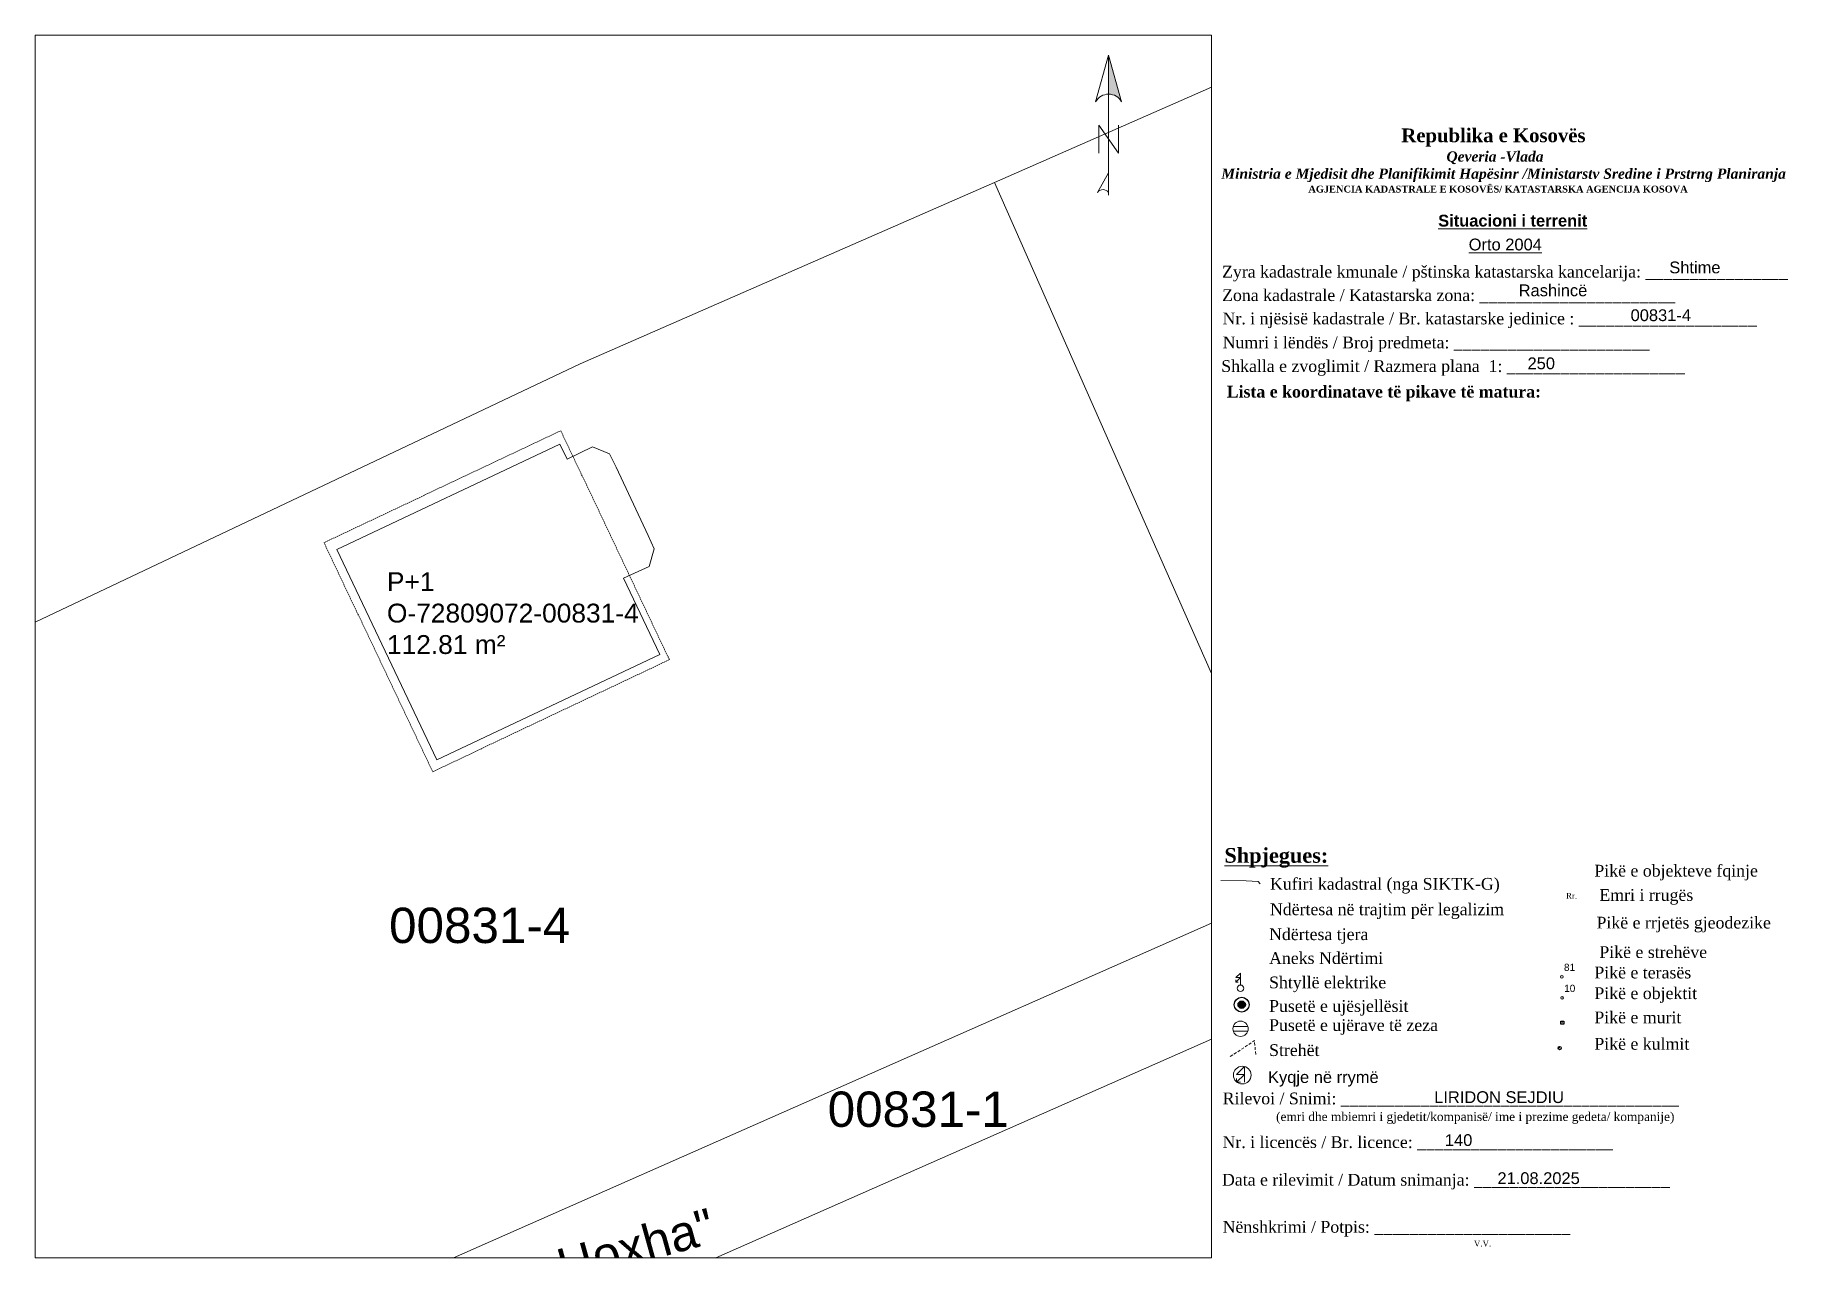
# Paper-space layout 'situacioni' of a CAD drawing. Header units: metres, sheet in millimetres. Extents: x 1 to 298, y 1 to 208.
# The model-space entities are those that its viewports show. They can reach past a viewport. Long polylines and large blocks are cut down to what shows.
import ezdxf

# ---------------------------------------------------------------- set-up
doc = ezdxf.new("R2010")
doc.units = ezdxf.units.M
doc.linetypes.add('DASHED', pattern=[0.75, 0.5, -0.25])
doc.layers.get('0').update_dxf_attribs({"lineweight": 0})
for name, color, linetype, lineweight in [('etazha', 7, 'Continuous', 0), ('Etazha 0 pikat', 1, 'Continuous', 0), ('Etazha 0 terasa', 6, 'Continuous', 0), ('kati 0', 1, 'Continuous', 0), ('Korniza e jashtme', 7, 'Continuous', 0), ('kyqje ujselles', 5, 'Continuous', 0), ('kyqje-rryme', 1, 'Continuous', 0), ('Parcela kadastrale', 7, 'Continuous', 0), ('Puset fekali', 30, 'Continuous', 0), ('Shtyll elektrike', 7, 'Continuous', 0), ('streha', 233, 'Continuous', 0)]:
    doc.layers.add(name, color=color, linetype=linetype, lineweight=lineweight)
doc.styles.get("Standard").update_dxf_attribs({"font": 'arial.ttf'})

# ---------------------------------------------------------------- blocks, each defined once
blk = doc.blocks.new('*U42')
at = {"linetype": 'ByBlock', "lineweight": -2}
blk.add_hatch(color=0, dxfattribs=at).paths.add_polyline_path([(0, 562), (0, 301, -0.269143), (87, 250)])
at = {"color": 0, "linetype": 'ByBlock', "lineweight": -2}
for points in [[(87, 250, 0.580323), (-87, 250), (0, 562), (87, 250), (0, 562), (0, 300)], [(0, -356, 0.5), (-75, -356), (0, -225)]]:
    blk.add_lwpolyline(points, format="xyb", dxfattribs=at)
for points in [[(0, -375), (0, 562)], [(-66, -94), (-66, 94), (66, -94), (66, 94)]]:
    blk.add_lwpolyline(points, dxfattribs=at)
blk = doc.blocks.new('*X5')
for p, q in [((69.5, 22.78), (70, 22.78)), ((69.5, 22.75), (70, 22.75)), ((69.5, 22.72), (70, 22.72)), ((69.51, 22.81), (69.99, 22.81)), ((69.51, 22.69), (69.99, 22.69)), ((69.52, 22.84), (69.98, 22.84)), ((69.52, 22.66), (69.98, 22.66)), ((69.53, 22.88), (69.97, 22.88)), ((69.53, 22.62), (69.97, 22.62)), ((69.55, 22.91), (69.95, 22.91)), ((69.58, 22.94), (69.92, 22.94)), ((69.63, 22.97), (69.87, 22.97)), ((69.55, 22.59), (69.95, 22.59)), ((69.58, 22.56), (69.92, 22.56)), ((69.63, 22.53), (69.87, 22.53))]:
    blk.add_line(p, q)
blk = doc.blocks.new('Drill Hole')
at = {"color": 0, "linetype": 'ByBlock', "lineweight": -2}
for radius in [0.05, 0.025]:
    blk.add_circle((0, 0), radius, dxfattribs=at)
at = {"color": 0, "linetype": 'ByBlock', "lineweight": -2, "xscale": 0.1000000000000227, "yscale": 0.1000000000000227, "zscale": 0.1000000000000227}
blk.add_blockref('*X5', (-6.975, -2.275), dxfattribs=at)
blk = doc.blocks.new('Settling Basin - PK ujrat e zeza')
at = {"color": 21, "lineweight": 0, "flags": 128}
for points in [[(-0.95, 0.27), (0.96, 0.27)], [(-0.95, -0.33), (0.96, -0.33)]]:
    blk.add_lwpolyline(points, dxfattribs=at)
at = {"color": 21, "lineweight": 0}
blk.add_circle((0, 0), 1, dxfattribs=at)
blk = doc.blocks.new('Puset_Kan_Atmosferik')
blk.add_blockref('Settling Basin - PK ujrat e zeza', (0, 0))
blk = doc.blocks.new('Pole electricity_ Shtyllë Elekrike Druri - tension i lartë')
at = {"color": 1, "linetype": 'ByBlock', "lineweight": 0, "flags": 128}
for points in [[(0, 0.5), (0, 2.35), (-0.7, 1.65), (0, 1.65), (-0.7, 0.95)], [(-0.35, 0.95), (-0.7, 0.95), (-0.7, 1.3)]]:
    blk.add_lwpolyline(points, dxfattribs=at)
at = {"color": 1, "linetype": 'ByBlock', "lineweight": 0}
blk.add_circle((0, 0), 0.5, dxfattribs=at)
blk = doc.blocks.new('Shtylle_Elekrike_Druri')
at = {"color": 1, "lineweight": 0}
blk.add_blockref('Pole electricity_ Shtyllë Elekrike Druri - tension i lartë', (0, 0), dxfattribs=at)
blk = doc.blocks.new('*U50')
at = {"color": 0, "linetype": 'ByBlock', "lineweight": -2, "transparency": 16777216}
blk.add_line((0, 0), (0, 0), dxfattribs=at)
blk.add_circle((0, 0), 0.5, dxfattribs=at)
blk = doc.blocks.new('*U51', base_point=(344.98, 90.05, 619.9))
at = {"layer": 'Etazha 0 terasa', "linetype": 'ByBlock', "insert": (345.34, 91.04), "char_height": 1.217, "attachment_point": 7}
blk.add_mtext('81', dxfattribs=at)
blk = doc.blocks.new('*U52', base_point=(344.98, 90.05, 619.9))
at = {"layer": 'Etazha 0 terasa', "linetype": 'ByBlock', "lineweight": -2}
blk.add_blockref('*U51', (344.98, 90.05, 619.9), dxfattribs=at)
blk = doc.blocks.new('*U53', base_point=(344.98, 90.05, 619.9))
at = {"layer": 'Etazha 0 terasa', "linetype": 'ByBlock', "lineweight": -2}
blk.add_blockref('*U52', (344.98, 90.05, 619.9), dxfattribs=at)
at = {"layer": 'Etazha 0 terasa', "linetype": 'ByBlock', "lineweight": -2, "xscale": 0.4424959465003713, "yscale": 0.4424959465003713, "zscale": 0.4424959465003713}
blk.add_blockref('*U50', (344.98, 90.05, 619.9), dxfattribs=at)
blk = doc.blocks.new('*U54', base_point=(342.04, 86.06, 620.6))
at = {"layer": 'Etazha 0 pikat', "linetype": 'ByBlock', "insert": (342.4, 87.06), "char_height": 1.217, "attachment_point": 7}
blk.add_mtext('10', dxfattribs=at)
blk = doc.blocks.new('*U55', base_point=(342.04, 86.06, 620.6))
at = {"layer": 'Etazha 0 pikat', "linetype": 'ByBlock', "lineweight": -2}
blk.add_blockref('*U54', (342.04, 86.06, 620.6), dxfattribs=at)
blk = doc.blocks.new('*U56', base_point=(342.04, 86.06, 620.6))
at = {"layer": 'Etazha 0 pikat', "linetype": 'ByBlock', "lineweight": -2}
blk.add_blockref('*U55', (342.04, 86.06, 620.6), dxfattribs=at)
at = {"layer": 'Etazha 0 pikat', "linetype": 'ByBlock', "lineweight": -2, "xscale": 0.4424959465003713, "yscale": 0.4424959465003713, "zscale": 0.4424959465003713}
blk.add_blockref('*U50', (342.04, 86.06, 620.6), dxfattribs=at)
blk = doc.blocks.new('*U57')
at = {"color": 0, "linetype": 'ByBlock', "lineweight": -2, "transparency": 16777216}
blk.add_line((0, 0), (0, 0.5), dxfattribs=at)
blk.add_lwpolyline([(-0.5, -0.5), (-0.5, 0.5), (0.5, 0.5), (0.5, -0.5)], close=True, dxfattribs=at)
blk = doc.blocks.new('*U58')
at = {"color": 0, "linetype": 'ByBlock', "lineweight": -2, "transparency": 16777216}
blk.add_line((0, 0), (0, 0.5), dxfattribs=at)
blk.add_circle((0, 0), 0.5, dxfattribs=at)
blk = doc.blocks.new('kkyqje-rryme')
at = {"color": 1, "linetype": 'ByBlock', "lineweight": 0, "flags": 128}
for points in [[(0.036, -0.117), (0.036, 0.14), (-0.093, 0.011), (0.036, 0.011), (-0.093, -0.118)], [(-0.029, -0.118), (-0.093, -0.118), (-0.093, -0.053)]]:
    blk.add_lwpolyline(points, dxfattribs=at)
at = {"color": 1, "linetype": 'ByBlock', "lineweight": 0}
blk.add_circle((0, 0), 0.145, dxfattribs=at)
blk = doc.blocks.new('*U62', base_point=(330.34, 61.08, 601.69))
at = {"layer": 'kyqje-rryme', "linetype": 'ByBlock', "lineweight": -2, "xscale": 10.36363566774858, "yscale": 10.36363566774858, "zscale": 10.36363566774858}
blk.add_blockref('kkyqje-rryme', (330.34, 61.08, 601.69), dxfattribs=at)

msp = doc.modelspace()

# ---------------------------------------------------------------- linework, layer by layer
at = {"layer": 'kati 0', "elevation": 598.429, "flags": 128}
msp.add_lwpolyline([(7507920.136, 4699794.248), (7507921.675, 4699791.008), (7507912.212, 4699786.538), (7507907.971, 4699795.466), (7507917.434, 4699799.936), (7507917.736, 4699799.301), (7507918.823, 4699799.828), (7507919.544, 4699799.53), (7507919.815, 4699798.965), (7507919.815, 4699798.965), (7507921.174, 4699796.065), (7507921.441, 4699795.498), (7507921.216, 4699794.751)], close=True, dxfattribs=at)
at = {"layer": 'Parcela kadastrale', "flags": 128}
for points in [[(7507935.88, 4699811.044), (7507960.566, 4699821.852), (7507989.299, 4699833.178), (7507993.506, 4699823.006), (7507997.01, 4699814.533), (7508000.871, 4699804.211), (7507949.008, 4699781.351), (7507935.88, 4699811.044)], [(7508035.585, 4699819.656), (7508037.308, 4699815.491), (7508002.934, 4699800.206), (7507950.783, 4699777.203), (7507899.563, 4699754.609), (7507845.304, 4699730.712), (7507843.16, 4699734.659), (7507897.593, 4699758.648), (7507949.008, 4699781.351), (7508000.871, 4699804.211), (7508018.09, 4699811.869), (7508035.585, 4699819.656)], [(7507883.224, 4699786.727), (7507918.293, 4699803.344), (7507935.88, 4699811.044), (7507949.008, 4699781.351), (7507897.593, 4699758.648), (7507883.224, 4699786.727)]]:
    msp.add_lwpolyline(points, dxfattribs=at)
at = {"layer": 'streha', "linetype": 'DASHED', "ltscale": 2, "elevation": 602.788, "flags": 128}
msp.add_lwpolyline([(7507922.08, 4699790.795), (7507917.471, 4699800.508), (7507907.421, 4699795.761), (7507912.038, 4699786.041)], close=True, dxfattribs=at)

# ---------------------------------------------------------------- texts
at = {"layer": 'etazha'}
msp.add_text('Rr. "Maliq Hoxha" ', height=1.5, rotation=15.56733, dxfattribs=at).set_placement((7507908.23, 4699761.678))
at = {"layer": 'Parcela kadastrale'}
for s, p in [('00831-4', (7507910.183, 4699778.772)), ('00831-1', (7507928.8, 4699770.972))]:
    msp.add_text(s, height=1.5, dxfattribs=at).set_placement(p)
at = {"layer": 'Parcela kadastrale', "insert": (7507910.092, 4699794.504, 598.429), "char_height": 0.8, "width": 10.80781, "attachment_point": 1}
msp.add_mtext('P+1  \\PO-72809072-00831-4\\P112.81 m²', dxfattribs=at)

psp = doc.layouts.new('situacioni')

# ---------------------------------------------------------------- linework, layer by layer
at = {"layer": 'Parcela kadastrale', "flags": 128}
psp.add_lwpolyline([(201.88, 64.64), (206.18, 64.58), (208.18, 64.49), (208.56, 64.06)], dxfattribs=at)
at = {"layer": 'streha', "linetype": 'DASHED', "flags": 128}
psp.add_lwpolyline([(203.46, 34.77), (206.07, 36.46), (207.56, 37.46), (207.8, 34.93)], dxfattribs=at)

# ---------------------------------------------------------------- block references
at = {"xscale": 0.0254, "yscale": 0.0254, "zscale": 0.0254}
psp.add_blockref('*U42', (182.81, 190.45), dxfattribs=at)
at = {"color": 25, "linetype": 'ByBlock', "lineweight": -2, "xscale": 0.5349036802561624, "yscale": 0.5349036802561624, "zscale": 0.5349036802561624}
psp.add_blockref('*U57', (259.85, 40.52, 383.3), dxfattribs=at)
at = {"color": 97, "linetype": 'ByBlock', "lineweight": -2, "xscale": 0.5465772699824809, "yscale": 0.5465772699824809, "zscale": 0.5465772699824809}
psp.add_blockref('*U58', (259.38, 36.19, 397.83), dxfattribs=at)
at = {"layer": 'Etazha 0 pikat'}
psp.add_blockref('*U56', (259.79, 44.71, 620.6), dxfattribs=at)
at = {"layer": 'Etazha 0 terasa'}
psp.add_blockref('*U53', (259.76, 48.28, 619.9), dxfattribs=at)
at = {"layer": 'kyqje ujselles', "color": 0, "linetype": 'ByBlock', "lineweight": -2, "xscale": 24.999995000001, "yscale": 24.999995000001, "zscale": 24.999995000001}
psp.add_blockref('Drill Hole', (205.4, 43.56, 619.52), dxfattribs=at)
at = {"layer": 'kyqje-rryme'}
psp.add_blockref('*U62', (205.5, 31.61, 601.69), dxfattribs=at)
at = {"layer": 'Puset fekali', "color": 0, "linetype": 'ByBlock', "lineweight": -2, "xscale": 1.298461642721147, "yscale": 1.298461642721147, "zscale": 1.298461642721147}
psp.add_blockref('Puset_Kan_Atmosferik', (205.2, 39.48, 459.81), dxfattribs=at)
at = {"layer": 'Shtyll elektrike', "color": 0, "linetype": 'ByBlock', "lineweight": -2, "xscale": 1.102172484047922, "yscale": 1.102172484047922, "zscale": 1.102172484047922}
psp.add_blockref('Shtylle_Elekrike_Druri', (205.2, 46.34, 326.06), dxfattribs=at)

# ---------------------------------------------------------------- texts
for s, p in [('%%UOrto 2004', (243.94, 171.57)), ('Shtime', (278, 167.68)), ('Rashincë', (252.43, 163.79)), ('00831-4', (271.43, 159.57)), ('250', (253.93, 151.4)), ('Kyqje në rrymë', (209.87, 30.27)), ('LIRIDON SEJDIU', (238.08, 26.87)), ('140  ', (239.9, 19.58)), ('21.08.2025', (248.82, 13.12))]:
    psp.add_text(s, height=2).set_placement(p)
at = {"attachment_point": 1}
for s, insert, char_height, width in [('\\pi79.656;{\\fBook Antiqua|b1|i0|c0|p18;\\H1.3333x;Republika e Kosovës\\fTimes New Roman|b1|i0|c0|p18;\\P\\pi87.312;\\fBook Antiqua|b1|i1|c0|p18;\\H0.75x;Qeveria -Vlada\\P\\pi49.083;\\fTimes New Roman|b1|i1|c0|p18;Ministria e Mjedisit dhe Planifikimit Hapësinr /Ministarstv Sredine i Prstrng Planiranja\\P\\pi63.875;\\fBook Antiqua|b1|i0|c0|p18;\\H0.66668x;AGJENCIA KADASTRALE E KOSOVËS/ KATASTARSKA AGENCIJA KOSOVA}', (152.85, 192.26), 1.74651, 191.8237), ('{\\fArial|b1|i0|c0|p34;\\LSituacioni i terrenit }', (238.76, 177.62), 2, 26.5502), ('{\\fTimes New Roman|b0|i0|c0|p18; Zyra kadastrale kmunale / pštinska katastarska kancelarija: ________________}', (201.31, 168.96), 2, 114.6874), ('{\\fTimes New Roman|b0|i0|c0|p18; Zona kadastrale / Katastarska zona: ______________________}', (201.32, 164.98), 2, 83.344), ('{\\fTimes New Roman|b0|i0|c0|p18;Nr. i njësisë kadastrale / Br. katastarske jedinice : ____________________}', (202.15, 161.02), 2, 98.5379), ('{\\fTimes New Roman|b0|i0|c0|p18; Numri i lëndës / Broj predmeta: ______________________}', (201.4, 156.95), 2, 83.344), ('{\\fTimes New Roman|b0|i0|c0|p18; Shkalla e zvoglimit / Razmera plana  1: ____________________}', (201.18, 152.94), 2, 98.5379), ('{\\fTimes New Roman|b1|i0|c0|p18;Lista e koordinatave të pikave të matura:}', (202.86, 148.6), 2, 98.5379), ('{\\fTimes New Roman|b1|i0|c0|p18;\\LShpjegues:}', (202.47, 70.15), 2.5, 98.5379), ('{\\fTimes New Roman|b0|i0|c0|p18;Pikë e objekteve fqinje}', (265.28, 67.3, -3193.16), 2, 98.5379), ('{\\fTimes New Roman|b0|i0|c0|p18;Kufiri kadastral (nga SIKTK-G)}', (210.2, 65.07), 2, 98.5379), ('{\\fTimes New Roman|b0|i0|c0|p18;Rr.}', (260.46, 62.54, -1596.58), 1, 98.5379), ('{\\fTimes New Roman|b0|i0|c0|p18;Emri i rrugës }', (266.13, 63.18, -1596.58), 2, 98.5379), ('{\\fTimes New Roman|b0|i0|c0|p18;Ndërtesa në trajtim për legalizim}', (210.2, 60.75), 2, 98.5379), ('{\\fTimes New Roman|b0|i0|c0|p18;Ndërtesa tjera}', (210.05, 56.52), 2, 98.5379), ('{\\fTimes New Roman|b0|i0|c0|p18;Pikë e rrjetës gjeodezike}', (265.64, 58.49, -1596.58), 2, 98.5379), ('{\\fTimes New Roman|b0|i0|c0|p18;Pikë e strehëve}', (266.13, 53.49, -1596.58), 2, 98.5379), ('{\\fTimes New Roman|b0|i0|c0|p18;Aneks Ndërtimi}', (210.05, 52.47), 2, 98.5379), ('{\\fTimes New Roman|b0|i0|c0|p18;Shtyllë elektrike}', (210.05, 48.34), 2, 98.5379), ('{\\fTimes New Roman|b0|i0|c0|p18;Pikë e terasës}', (265.28, 50.02, -3193.16), 2, 98.5379), ('{\\fTimes New Roman|b0|i0|c0|p18;Pikë e objektit}', (265.28, 46.51, -3193.16), 2, 98.5379), ('{\\fTimes New Roman|b0|i0|c0|p18;Pusetë e ujësjellësit}', (210.05, 44.34), 2, 98.5379), ('{\\fTimes New Roman|b0|i0|c0|p18;Pikë e murit}', (265.28, 42.4, -3193.16), 2, 98.5379), ('{\\fTimes New Roman|b0|i0|c0|p18;Pusetë e ujërave të zeza}', (210.05, 41.1), 2, 98.5379), ('{\\fTimes New Roman|b0|i0|c0|p18;Strehët}', (210.05, 36.85), 2, 98.5379), ('{\\fTimes New Roman|b0|i0|c0|p18;Pikë e kulmit}', (265.28, 37.92, -3193.16), 2, 98.5379), ('{\\fTimes New Roman|b0|i0|c0|p18; Rilevoi / Snimi: ______________________________________\\P             \\H0.75x;(emri dhe mbiemri i gjedetit/kompanisë/ ime i prezime gedeta/ kompanije)}', (201.42, 28.65), 2, 87.3883), ('{\\fTimes New Roman|b0|i0|c0|p18; Nr. i licencës / Br. licence: ______________________\\P                                }', (201.39, 21.24), 2, 83.344), ('{\\fTimes New Roman|b0|i0|c0|p18; Data e rilevimit / Datum snimanja: ______________________\\P                                 }', (201.3, 14.85), 2, 83.344), ('{\\fTimes New Roman|b0|i0|c0|p18; Nënshkrimi / Potpis: ______________________\\P\\H0.5x;                                                                                                                   V.V.\\P\\H2.00001x;                                ', (201.4, 6.86), 2, 83.344)]:
    psp.add_mtext(s, dxfattribs=dict(at, insert=insert, char_height=char_height, width=width))

# ---------------------------------------------------------------- viewports
at = {"layer": 'Korniza e jashtme', "view_target_point": (7499131.095, 4689980.516), "view_twist_angle": 360}
psp.add_viewport(center=(100.41, 104.35), size=(199.74, 207.529), view_center_point=(8789.03, 9810.838), view_height=51.8824, dxfattribs=at)

doc.saveas('drawing.dxf')
